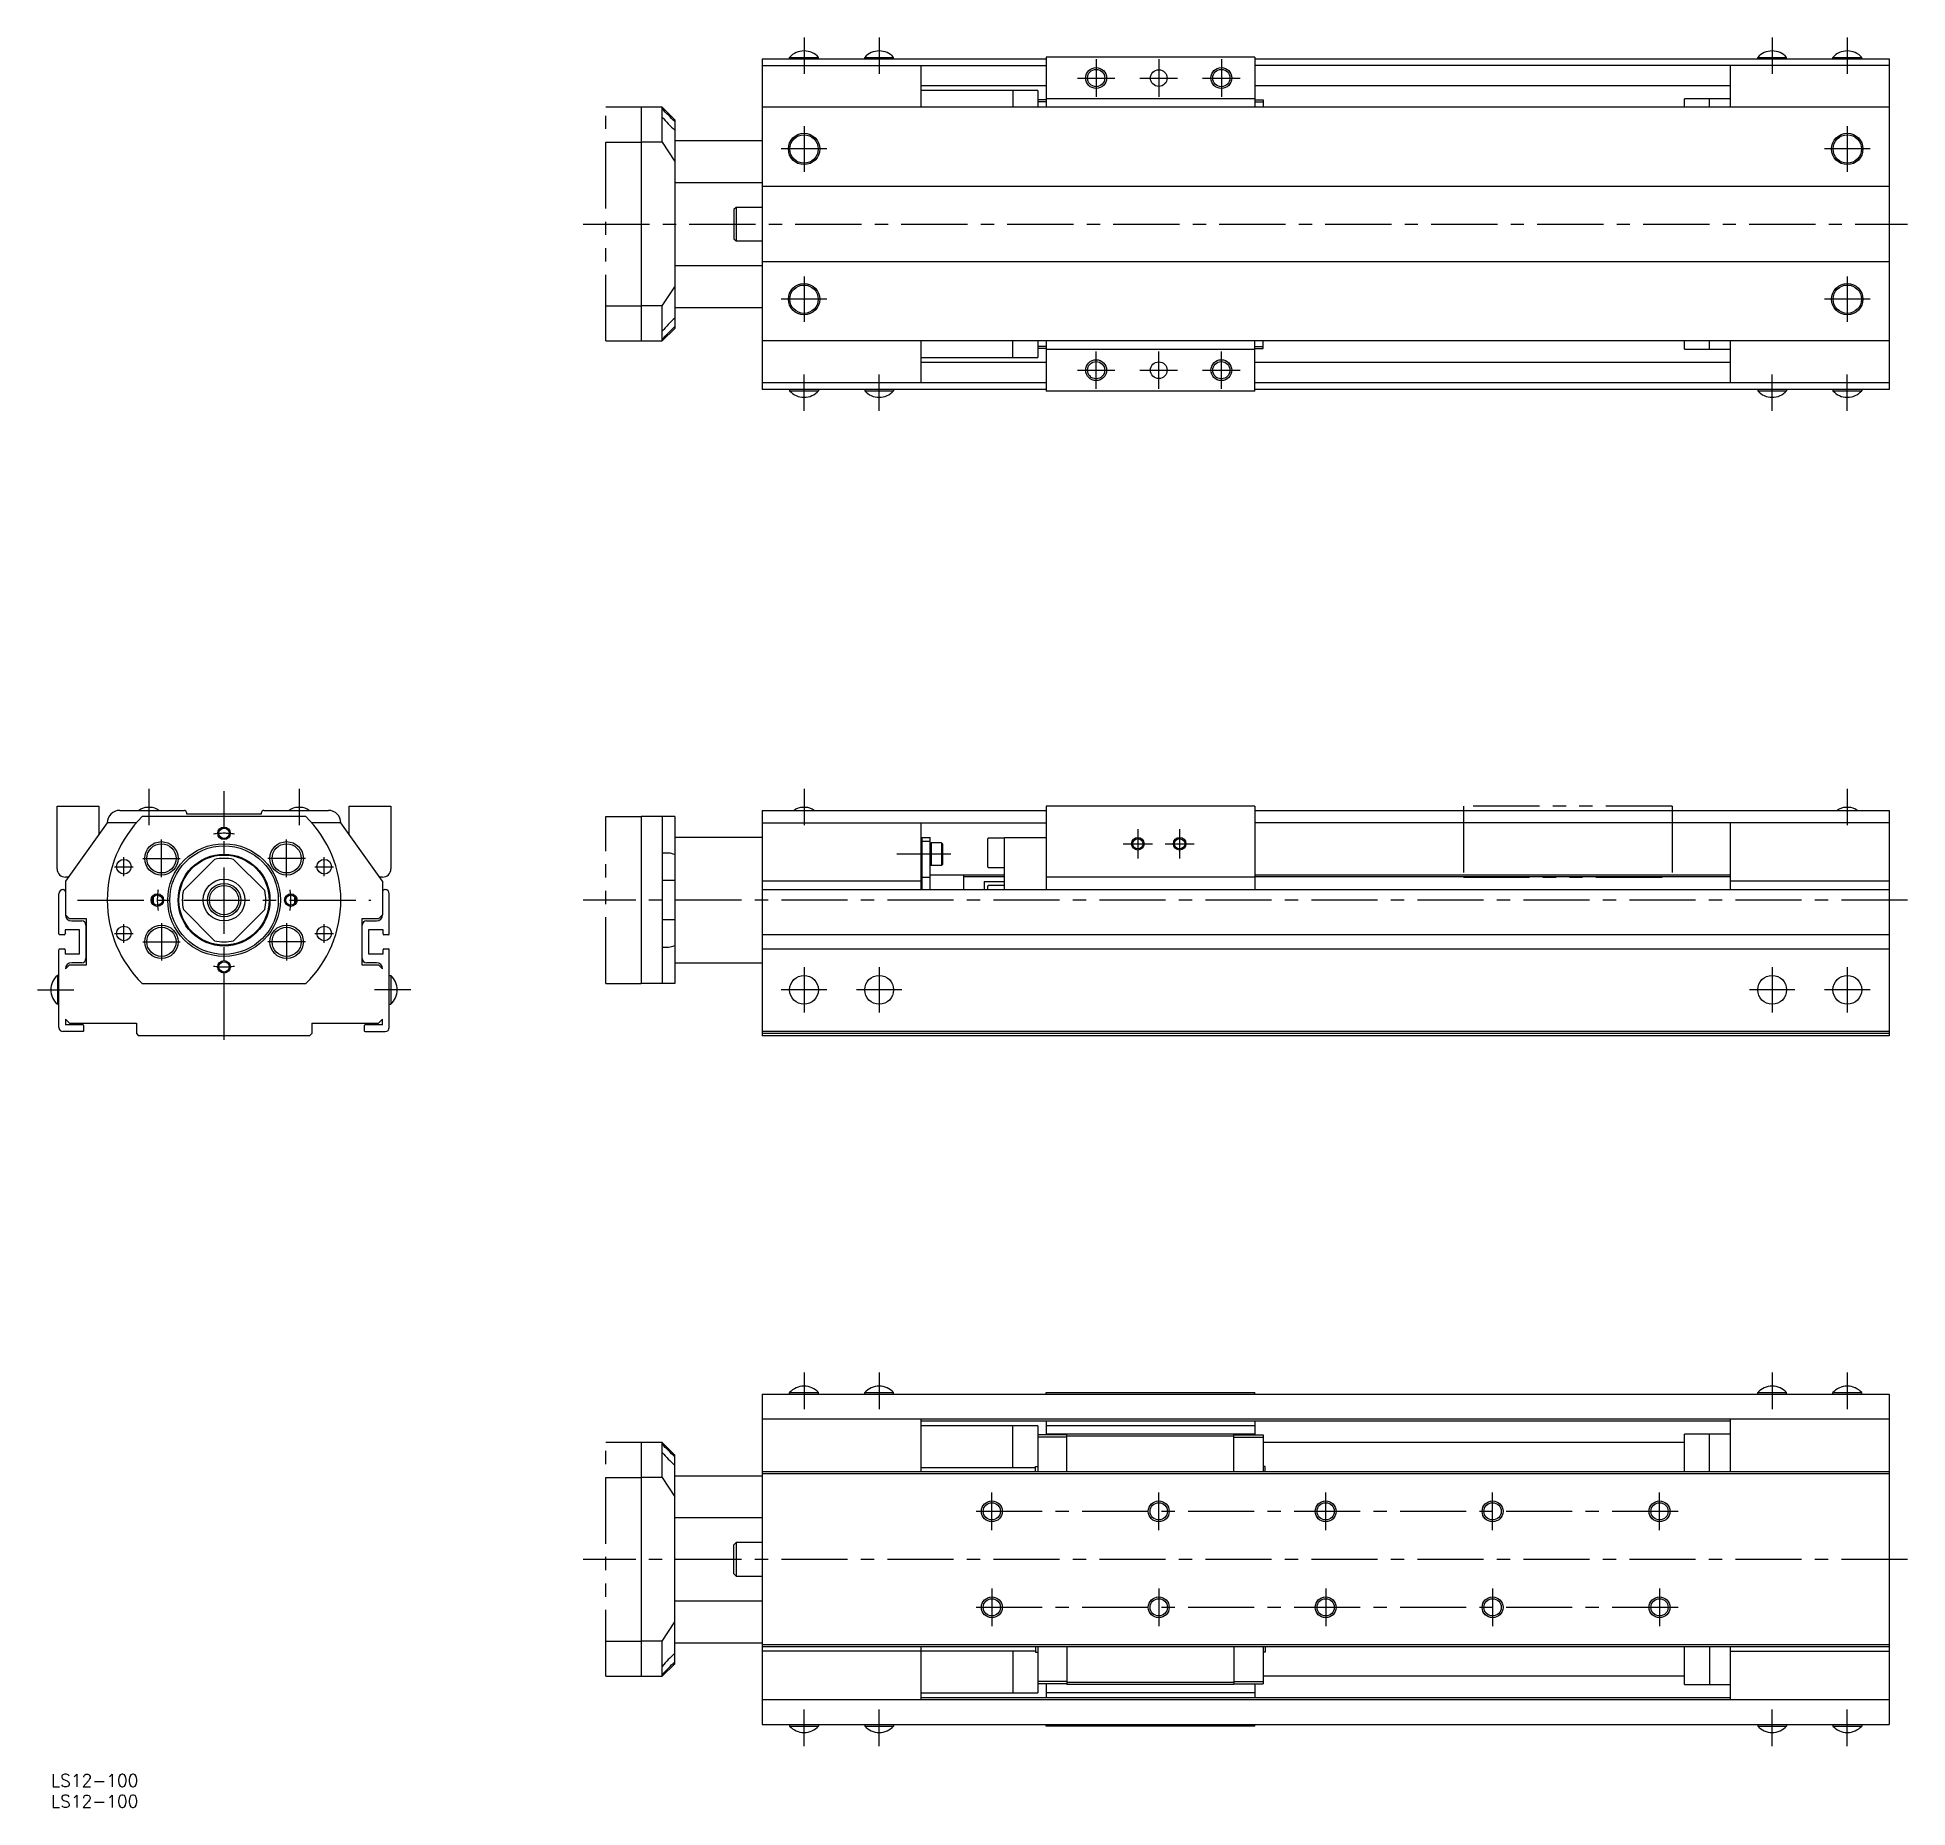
# Model space of a CAD drawing. Extents: x -3 to 445, y -8 to 416.
import ezdxf

# ---------------------------------------------------------------- set-up
doc = ezdxf.new("R2010")
doc.units = 0
doc.header["$LTSCALE"] = 0.5
doc.linetypes.add('CENTER', pattern=[50.8, 31.75, -6.35, 6.35, -6.35])
doc.linetypes.add('PHANTOM', pattern=[63.5, 31.75, -6.35, 6.35, -6.35, 6.35, -6.35])
for name, color, linetype in [('MSM_CENTER', 1, 'CENTER'), ('MSM_CONTINUOUS', 7, 'CONTINUOUS'), ('MSM_IMAGINARY', 6, 'PHANTOM'), ('MSM_NARROW', 5, 'CONTINUOUS'), ('MSM_PART_NUMBER', 7, 'CONTINUOUS')]:
    doc.layers.add(name, color=color, linetype=linetype)
doc.styles.get("Standard").update_dxf_attribs({"font": 'txt.shx', "height": 3, "bigfont": 'bigfont.shx'})

msp = doc.modelspace()

# ---------------------------------------------------------------- linework, layer by layer
at = {"layer": 'MSM_CENTER'}
for p, q in [((180.47, 416.14), (180.47, 407.43)), ((198.47, 416.14), (198.47, 407.43)), ((412.47, 416.14), (412.47, 407.43)), ((430.47, 416.14), (430.47, 407.43)), ((250.47, 410.91), (250.47, 401.91)), ((265.47, 410.91), (265.47, 401.91)), ((280.47, 410.91), (280.47, 401.91)), ((245.97, 406.41), (254.97, 406.41)), ((260.97, 406.41), (269.97, 406.41)), ((275.97, 406.41), (284.97, 406.41)), ((180.47, 394.86), (180.47, 383.96)), ((430.47, 394.86), (430.47, 383.96)), ((185.92, 389.41), (175.02, 389.41)), ((435.92, 389.41), (425.02, 389.41)), ((127.57, 371.41), (444.92, 371.41)), ((180.47, 358.86), (180.47, 347.96)), ((430.47, 358.86), (430.47, 347.96)), ((185.92, 353.41), (175.02, 353.41)), ((435.92, 353.41), (425.02, 353.41)), ((250.47, 331.91), (250.47, 340.91)), ((265.47, 331.91), (265.47, 340.91)), ((280.47, 331.91), (280.47, 340.91)), ((245.97, 336.41), (254.97, 336.41)), ((260.97, 336.41), (269.97, 336.41)), ((275.97, 336.41), (284.97, 336.41)), ((180.47, 326.68), (180.47, 335.39)), ((198.47, 326.68), (198.47, 335.39)), ((412.47, 326.68), (412.47, 335.39)), ((430.47, 326.68), (430.47, 335.39)), ((23.48, 236.07), (23.48, 227.36)), ((41.48, 175.94), (41.48, 235.57)), ((59.48, 236.07), (59.48, 227.36)), ((180.47, 236.07), (180.47, 227.36)), ((430.47, 236.07), (430.47, 227.36)), ((260.47, 226.44), (260.47, 219.44)), ((270.47, 226.44), (270.47, 219.44)), ((17.48, 215.19), (17.48, 219.69)), ((26.48, 214.94), (26.48, 223.94)), ((56.48, 214.94), (56.48, 223.94)), ((65.48, 215.19), (65.48, 219.69)), ((215.67, 220.44), (202.67, 220.44)), ((256.97, 222.94), (263.97, 222.94)), ((266.97, 222.94), (273.97, 222.94)), ((15.23, 217.44), (19.73, 217.44)), ((21.98, 219.44), (30.98, 219.44)), ((60.98, 219.44), (51.98, 219.44)), ((63.23, 217.44), (67.73, 217.44)), ((6.35, 209.44), (76.62, 209.44)), ((444.92, 209.44), (127.57, 209.44)), ((17.48, 199.19), (17.48, 203.69)), ((26.48, 203.94), (26.48, 194.94)), ((56.48, 203.94), (56.48, 194.94)), ((65.48, 199.19), (65.48, 203.69)), ((15.23, 201.44), (19.73, 201.44)), ((21.98, 199.44), (30.98, 199.44)), ((60.98, 199.44), (51.98, 199.44)), ((63.23, 201.44), (67.73, 201.44)), ((180.47, 193.39), (180.47, 182.49)), ((198.47, 193.39), (198.47, 182.49)), ((412.47, 193.39), (412.47, 182.49)), ((430.47, 193.39), (430.47, 182.49)), ((-3.25, 187.94), (5.47, 187.94)), ((86.22, 187.94), (77.5, 187.94)), ((185.92, 187.94), (175.02, 187.94)), ((203.92, 187.94), (193.02, 187.94)), ((417.92, 187.94), (407.02, 187.94)), ((435.92, 187.94), (425.02, 187.94)), ((180.47, 96.21), (180.47, 87.5)), ((198.47, 96.21), (198.47, 87.5)), ((412.47, 96.21), (412.47, 87.5)), ((430.47, 96.21), (430.47, 87.5)), ((225.47, 58.48), (225.47, 67.48)), ((265.47, 58.48), (265.47, 67.48)), ((305.47, 58.48), (305.47, 67.48)), ((345.47, 58.48), (345.47, 67.48)), ((385.47, 58.48), (385.47, 67.48)), ((389.97, 62.98), (220.97, 62.98)), ((444.92, 51.48), (127.57, 51.48)), ((444.92, 51.48), (430.13, 51.48)), ((225.47, 44.48), (225.47, 35.48)), ((265.47, 44.48), (265.47, 35.48)), ((305.47, 44.48), (305.47, 35.48)), ((345.47, 44.48), (345.47, 35.48)), ((385.47, 44.48), (385.47, 35.48)), ((389.97, 39.98), (220.97, 39.98)), ((180.47, 6.75), (180.47, 15.47)), ((198.47, 6.75), (198.47, 15.47)), ((412.47, 6.75), (412.47, 15.47)), ((430.47, 6.75), (430.47, 15.47))]:
    msp.add_line(p, q, dxfattribs=at)
for start, end in [(81.0384, 98.9616), (171.0384, 188.9616), (351.0384, 8.9616), (261.0384, 278.9616)]:
    msp.add_arc((41.48, 209.44), 16, start, end, dxfattribs=at)
at = {"layer": 'MSM_CONTINUOUS'}
for p, q in [((170.47, 411.01), (238.47, 411.01)), ((170.47, 411.01), (170.47, 331.81)), ((170.47, 409.41), (238.47, 409.41)), ((177.02, 411.35), (183.92, 411.35)), ((177.02, 411.01), (177.02, 411.35)), ((183.92, 411.01), (183.92, 411.35)), ((195.02, 411.35), (201.92, 411.35)), ((195.02, 411.01), (195.02, 411.35)), ((201.92, 411.01), (201.92, 411.35)), ((208.47, 409.41), (208.47, 399.41)), ((238.47, 411.41), (238.47, 399.41)), ((288.47, 411.41), (238.47, 411.41)), ((288.47, 411.41), (288.47, 399.41)), ((288.47, 411.01), (440.47, 411.01)), ((440.47, 409.41), (288.47, 409.41)), ((402.47, 399.41), (402.47, 409.41)), ((409.02, 411.35), (415.92, 411.35)), ((409.02, 411.01), (409.02, 411.35)), ((415.92, 411.01), (415.92, 411.35)), ((427.02, 411.35), (433.92, 411.35)), ((427.02, 411.01), (427.02, 411.35)), ((433.92, 411.01), (433.92, 411.35)), ((440.47, 411.01), (440.47, 331.81)), ((238.47, 404.51), (208.47, 404.51)), ((236.47, 403.41), (208.47, 403.41)), ((230.47, 403.41), (230.47, 399.41)), ((236.47, 403.41), (236.47, 399.41)), ((402.47, 404.51), (288.47, 404.51)), ((146.47, 399.41), (141.47, 399.41)), ((141.47, 399.41), (141.47, 343.41)), ((149.47, 396.41), (146.47, 399.41)), ((146.47, 391.01), (146.47, 399.41)), ((440.47, 399.41), (170.47, 399.41)), ((238.47, 401.21), (236.47, 401.21)), ((238.47, 400.72), (236.47, 400.72)), ((288.47, 401.41), (238.47, 401.41)), ((288.47, 401.21), (290.47, 401.21)), ((288.47, 400.72), (290.47, 400.72)), ((290.47, 401.21), (290.47, 399.41)), ((402.47, 401.41), (391.47, 401.41)), ((391.47, 399.41), (391.47, 401.41)), ((397.47, 399.41), (397.47, 401.41)), ((149.47, 396.41), (149.47, 346.41)), ((146.47, 391.01), (141.47, 391.01)), ((146.47, 391.01), (149.47, 386.41)), ((149.47, 391.41), (170.47, 391.41)), ((149.47, 381.41), (170.47, 381.41)), ((440.47, 380.41), (170.47, 380.41)), ((164.17, 375.41), (163.67, 374.91)), ((163.67, 374.91), (163.67, 367.91)), ((170.47, 375.41), (164.17, 375.41)), ((164.17, 375.41), (164.17, 367.41)), ((163.67, 367.91), (164.17, 367.41)), ((164.17, 367.41), (170.47, 367.41)), ((170.47, 361.41), (149.47, 361.41)), ((170.47, 362.41), (440.47, 362.41)), ((146.47, 351.82), (149.47, 356.41)), ((146.47, 351.82), (141.47, 351.82)), ((146.47, 343.41), (146.47, 351.82)), ((149.47, 351.41), (170.47, 351.41)), ((149.47, 346.41), (146.47, 343.41)), ((141.47, 343.41), (146.47, 343.41)), ((440.47, 343.41), (170.47, 343.41)), ((208.47, 343.41), (208.47, 333.41)), ((230.47, 339.41), (230.47, 343.41)), ((236.47, 343.41), (236.47, 339.41)), ((238.47, 342.11), (236.47, 342.11)), ((238.47, 341.61), (236.47, 341.61)), ((238.47, 343.41), (238.47, 331.41)), ((238.47, 341.41), (288.47, 341.41)), ((288.47, 331.41), (288.47, 343.41)), ((288.47, 342.11), (290.47, 342.11)), ((288.47, 341.61), (290.47, 341.61)), ((290.47, 341.61), (290.47, 343.41)), ((391.47, 341.41), (391.47, 343.41)), ((391.47, 341.41), (402.47, 341.41)), ((397.47, 341.41), (397.47, 343.41)), ((402.47, 333.41), (402.47, 343.41)), ((208.47, 339.41), (236.47, 339.41)), ((208.47, 338.31), (238.47, 338.31)), ((288.47, 338.31), (402.47, 338.31)), ((238.47, 333.41), (170.47, 333.41)), ((238.47, 331.81), (170.47, 331.81)), ((177.02, 331.81), (177.02, 331.47)), ((183.92, 331.81), (183.92, 331.47)), ((195.02, 331.81), (195.02, 331.47)), ((201.92, 331.81), (201.92, 331.47)), ((440.47, 333.41), (288.47, 333.41)), ((440.47, 331.81), (288.47, 331.81)), ((409.02, 331.81), (409.02, 331.47)), ((415.92, 331.81), (415.92, 331.47)), ((427.02, 331.81), (427.02, 331.47)), ((433.92, 331.81), (433.92, 331.47)), ((177.02, 331.47), (183.92, 331.47)), ((195.02, 331.47), (201.92, 331.47)), ((288.47, 331.41), (238.47, 331.41)), ((409.02, 331.47), (415.92, 331.47)), ((427.02, 331.47), (433.92, 331.47)), ((1.48, 216.94), (1.48, 231.94)), ((1.48, 231.94), (11.48, 231.94)), ((11.48, 231.94), (11.48, 225.14)), ((16.48, 230.94), (31.98, 230.94)), ((61.08, 229.44), (21.89, 229.44)), ((23.8, 231.64), (23.17, 231.64)), ((32.48, 230.44), (32.48, 230.14)), ((32.48, 230.14), (50.48, 230.14)), ((50.48, 230.14), (50.48, 230.44)), ((50.98, 230.94), (66.48, 230.94)), ((59.8, 231.64), (59.17, 231.64)), ((71.48, 225.14), (71.48, 231.94)), ((71.48, 231.94), (81.48, 231.94)), ((81.48, 231.94), (81.48, 216.94)), ((149.47, 229.44), (141.47, 229.44)), ((141.47, 229.44), (141.47, 189.44)), ((146.47, 229.44), (146.47, 189.44)), ((149.47, 229.44), (149.47, 189.44)), ((170.47, 230.94), (238.47, 230.94)), ((170.47, 230.94), (170.47, 176.94)), ((180.79, 231.64), (180.15, 231.64)), ((288.47, 231.94), (238.47, 231.94)), ((238.47, 231.94), (238.47, 211.94)), ((288.47, 231.94), (288.47, 211.94)), ((288.47, 230.94), (440.47, 230.94)), ((430.79, 231.64), (430.15, 231.64)), ((440.47, 230.94), (440.47, 176.94)), ((13.48, 227.94), (3.48, 213.94)), ((20.47, 227.94), (13.48, 227.94)), ((69.48, 227.94), (62.5, 227.94)), ((79.48, 213.94), (69.48, 227.94)), ((170.47, 224.44), (149.47, 224.44)), ((170.47, 227.94), (238.47, 227.94)), ((208.47, 227.94), (208.47, 211.94)), ((208.67, 224.44), (210.67, 224.44)), ((208.67, 224.44), (208.67, 211.94)), ((210.67, 211.94), (210.67, 224.44)), ((228.47, 224.26), (224.67, 224.26)), ((228.47, 211.94), (228.47, 224.44)), ((228.47, 224.44), (238.47, 224.44)), ((440.47, 227.94), (288.47, 227.94)), ((402.47, 211.94), (402.47, 227.94)), ((147.97, 220.69), (146.47, 220.69)), ((208.67, 221.94), (208.47, 221.94)), ((210.67, 223.44), (208.67, 223.44)), ((210.67, 222.89), (210.97, 223.19)), ((213.37, 223.19), (210.97, 223.19)), ((210.97, 223.19), (210.97, 217.69)), ((213.67, 222.89), (213.37, 223.19)), ((213.37, 223.19), (213.37, 217.69)), ((213.67, 222.89), (213.67, 217.99)), ((224.47, 224.06), (224.47, 217.46)), ((31.75, 211.73), (39.2, 219.18)), ((43.77, 219.18), (51.22, 211.73)), ((208.47, 218.94), (208.67, 218.94)), ((210.67, 217.99), (210.97, 217.69)), ((228.47, 215.44), (210.67, 215.44)), ((213.37, 217.69), (210.97, 217.69)), ((213.37, 217.69), (213.67, 217.99)), ((218.67, 215.44), (218.67, 211.94)), ((224.67, 217.26), (228.47, 217.26)), ((402.47, 215.44), (288.47, 215.44)), ((1.88, 201.34), (1.88, 210.94)), ((2.88, 211.94), (2.98, 211.94)), ((4.2, 214.94), (3.48, 214.94)), ((3.48, 213.94), (3.48, 205.94)), ((79.48, 214.94), (78.77, 214.94)), ((79.48, 213.94), (79.48, 205.94)), ((79.98, 211.94), (80.08, 211.94)), ((81.08, 201.34), (81.08, 210.94)), ((146.47, 214.19), (149.47, 214.19)), ((208.47, 213.94), (170.47, 213.94)), ((170.47, 211.94), (440.47, 211.94)), ((208.67, 214.94), (210.67, 214.94)), ((223.67, 213.91), (228.47, 213.91)), ((223.67, 213.91), (223.67, 211.94)), ((224.47, 212.74), (224.47, 211.94)), ((228.47, 212.94), (224.67, 212.94)), ((288.47, 214.94), (238.47, 214.94)), ((440.47, 213.94), (402.47, 213.94)), ((39.2, 199.71), (31.75, 207.16)), ((51.22, 207.16), (43.77, 199.71)), ((6.88, 202.34), (3.38, 202.34)), ((3.38, 202.34), (3.38, 201.34)), ((3.48, 205.94), (4.48, 204.94)), ((8.48, 204.94), (4.48, 204.94)), ((4.98, 204.44), (7.38, 204.44)), ((6.88, 196.54), (6.88, 202.34)), ((8.38, 203.44), (8.38, 195.44)), ((8.48, 193.94), (8.48, 204.94)), ((78.48, 204.94), (74.48, 204.94)), ((74.48, 204.94), (74.48, 193.94)), ((74.58, 195.44), (74.58, 203.44)), ((75.58, 204.44), (77.98, 204.44)), ((79.58, 202.34), (76.08, 202.34)), ((76.08, 202.34), (76.08, 196.54)), ((78.48, 204.94), (79.48, 205.94)), ((79.58, 201.34), (79.58, 202.34)), ((149.47, 204.69), (146.47, 204.69)), ((1.88, 178.94), (1.88, 197.54)), ((3.18, 201.14), (2.08, 201.14)), ((2.08, 197.74), (3.18, 197.74)), ((3.38, 197.54), (3.38, 196.54)), ((79.58, 196.54), (79.58, 197.54)), ((80.88, 201.14), (79.78, 201.14)), ((79.78, 197.74), (80.88, 197.74)), ((81.08, 178.94), (81.08, 197.54)), ((146.47, 198.19), (147.97, 198.19)), ((440.47, 201.14), (170.47, 201.14)), ((170.47, 197.74), (440.47, 197.74)), ((3.38, 196.54), (6.88, 196.54)), ((4.48, 193.94), (3.48, 192.94)), ((4.48, 193.94), (8.48, 193.94)), ((7.38, 194.44), (4.98, 194.44)), ((74.48, 193.94), (78.48, 193.94)), ((77.98, 194.44), (75.58, 194.44)), ((76.08, 196.54), (79.58, 196.54)), ((79.48, 192.94), (78.48, 193.94)), ((149.47, 194.44), (170.47, 194.44)), ((1.54, 191.39), (1.54, 184.49)), ((1.88, 191.39), (1.54, 191.39)), ((21.89, 189.44), (61.08, 189.44)), ((81.08, 191.39), (81.43, 191.39)), ((81.43, 191.39), (81.43, 184.49)), ((149.47, 189.44), (141.47, 189.44)), ((1.88, 184.49), (1.54, 184.49)), ((81.08, 184.49), (81.43, 184.49)), ((3.48, 180.94), (3.48, 179.54)), ((3.48, 180.94), (4.48, 179.94)), ((7.68, 179.54), (3.48, 179.54)), ((4.48, 179.94), (20.48, 179.94)), ((7.88, 178.14), (7.88, 179.34)), ((20.48, 179.94), (20.48, 177.44)), ((62.48, 179.94), (78.48, 179.94)), ((62.48, 179.94), (62.48, 177.44)), ((75.08, 179.34), (75.08, 178.14)), ((79.48, 179.54), (75.28, 179.54)), ((78.48, 179.94), (79.48, 180.94)), ((79.48, 179.54), (79.48, 180.94)), ((7.68, 177.94), (2.88, 177.94)), ((20.48, 177.44), (20.98, 176.94)), ((61.98, 176.94), (20.98, 176.94)), ((62.48, 177.44), (61.98, 176.94)), ((75.28, 177.94), (80.08, 177.94)), ((440.47, 177.94), (170.47, 177.94)), ((440.47, 177.44), (170.47, 177.44)), ((440.47, 176.94), (170.47, 176.94)), ((170.47, 91.08), (440.47, 91.08)), ((170.47, 91.08), (170.47, 11.88)), ((177.02, 91.43), (183.92, 91.43)), ((177.02, 91.08), (177.02, 91.43)), ((183.92, 91.08), (183.92, 91.43)), ((195.02, 91.43), (201.92, 91.43)), ((195.02, 91.08), (195.02, 91.43)), ((201.92, 91.08), (201.92, 91.43)), ((238.47, 91.48), (288.47, 91.48)), ((238.47, 91.08), (238.47, 91.48)), ((288.47, 91.08), (288.47, 91.48)), ((409.02, 91.43), (415.92, 91.43)), ((409.02, 91.08), (409.02, 91.43)), ((415.92, 91.08), (415.92, 91.43)), ((427.02, 91.43), (433.92, 91.43)), ((427.02, 91.08), (427.02, 91.43)), ((433.92, 91.08), (433.92, 91.43)), ((440.47, 91.08), (440.47, 11.88)), ((440.47, 85.08), (170.47, 85.08)), ((208.47, 85.08), (208.47, 72.48)), ((402.47, 84.58), (208.47, 84.58)), ((236.47, 83.48), (208.47, 83.48)), ((230.47, 73.48), (230.47, 83.48)), ((236.47, 83.48), (236.47, 72.48)), ((243.47, 81.28), (236.47, 81.28)), ((243.47, 80.79), (236.47, 80.79)), ((238.47, 84.58), (238.47, 81.28)), ((288.47, 83.48), (238.47, 83.48)), ((288.47, 81.48), (238.47, 81.48)), ((243.47, 72.48), (243.47, 81.48)), ((283.47, 80.99), (243.47, 80.99)), ((283.47, 72.48), (283.47, 81.48)), ((283.47, 81.28), (290.47, 81.28)), ((283.47, 80.79), (290.47, 80.79)), ((288.47, 84.58), (288.47, 81.28)), ((290.47, 81.28), (290.47, 72.48)), ((397.47, 81.48), (391.47, 81.48)), ((391.47, 72.48), (391.47, 81.48)), ((402.47, 81.48), (397.47, 81.48)), ((397.47, 72.48), (397.47, 81.48)), ((402.47, 72.48), (402.47, 85.08)), ((146.47, 79.48), (141.47, 79.48)), ((141.47, 79.48), (141.47, 23.48)), ((146.47, 71.08), (146.47, 79.48)), ((149.47, 76.48), (146.47, 79.48)), ((149.47, 26.48), (149.47, 76.48)), ((391.47, 79.48), (290.47, 79.48)), ((440.47, 72.48), (170.47, 72.48)), ((440.47, 71.98), (170.47, 71.98)), ((208.47, 73.48), (235.97, 73.48)), ((235.97, 72.48), (235.97, 73.71)), ((235.97, 73.71), (236.47, 73.71)), ((290.97, 73.71), (290.47, 73.71)), ((290.97, 72.48), (290.97, 73.71)), ((146.47, 71.08), (141.47, 71.08)), ((146.47, 71.08), (149.47, 66.48)), ((149.47, 71.48), (170.47, 71.48)), ((149.47, 61.48), (170.47, 61.48)), ((164.17, 55.48), (163.67, 54.98)), ((163.67, 47.98), (163.67, 54.98)), ((170.47, 55.48), (164.17, 55.48)), ((164.17, 55.48), (164.17, 47.48)), ((163.67, 47.98), (164.17, 47.48)), ((164.17, 47.48), (170.47, 47.48)), ((170.47, 41.48), (149.47, 41.48)), ((146.47, 31.89), (149.47, 36.48)), ((146.47, 31.89), (141.47, 31.89)), ((146.47, 23.48), (146.47, 31.89)), ((149.47, 31.48), (170.47, 31.48)), ((440.47, 30.98), (170.47, 30.98)), ((440.47, 30.48), (170.47, 30.48)), ((235.97, 29.48), (170.47, 29.48)), ((208.47, 30.48), (208.47, 29.48)), ((208.47, 29.48), (208.47, 17.88)), ((230.47, 29.48), (230.47, 19.48)), ((235.97, 30.48), (235.97, 29.25)), ((235.97, 29.25), (236.47, 29.25)), ((236.47, 30.48), (236.47, 19.48)), ((243.47, 30.48), (243.47, 21.48)), ((283.47, 30.48), (283.47, 21.48)), ((290.47, 30.48), (290.47, 21.68)), ((290.97, 29.25), (290.47, 29.25)), ((290.97, 30.48), (290.97, 29.25)), ((391.47, 21.48), (391.47, 30.48)), ((397.47, 30.48), (397.47, 21.48)), ((402.47, 17.88), (402.47, 30.48)), ((402.47, 29.48), (440.47, 29.48)), ((141.47, 23.48), (146.47, 23.48)), ((149.47, 26.48), (146.47, 23.48)), ((391.47, 23.48), (290.47, 23.48)), ((208.47, 19.48), (236.47, 19.48)), ((208.47, 18.38), (402.47, 18.38)), ((243.47, 22.18), (236.47, 22.18)), ((243.47, 21.68), (236.47, 21.68)), ((238.47, 21.68), (238.47, 18.38)), ((288.47, 19.48), (238.47, 19.48)), ((283.47, 21.98), (243.47, 21.98)), ((283.47, 21.48), (243.47, 21.48)), ((283.47, 22.18), (290.47, 22.18)), ((283.47, 21.68), (290.47, 21.68)), ((288.47, 21.68), (288.47, 18.38)), ((391.47, 21.48), (402.47, 21.48)), ((170.47, 17.88), (440.47, 17.88)), ((170.47, 11.88), (440.47, 11.88)), ((177.02, 11.88), (177.02, 11.54)), ((177.02, 11.54), (183.92, 11.54)), ((183.92, 11.88), (183.92, 11.54)), ((195.02, 11.88), (195.02, 11.54)), ((195.02, 11.54), (201.92, 11.54)), ((201.92, 11.88), (201.92, 11.54)), ((238.47, 11.48), (238.47, 11.88)), ((288.47, 11.48), (238.47, 11.48)), ((288.47, 11.48), (288.47, 11.88)), ((409.02, 11.88), (409.02, 11.54)), ((409.02, 11.54), (415.92, 11.54)), ((415.92, 11.88), (415.92, 11.54)), ((427.02, 11.88), (427.02, 11.54)), ((427.02, 11.54), (433.92, 11.54)), ((433.92, 11.88), (433.92, 11.54))]:
    msp.add_line(p, q, dxfattribs=at)
for centre, radius in [((250.47, 406.41), 2.07), ((265.47, 406.41), 2), ((280.47, 406.41), 2.07), ((180.47, 389.41), 3.75), ((180.47, 389.41), 3.4), ((430.47, 389.41), 3.75), ((430.47, 389.41), 3.4), ((180.47, 353.41), 3.75), ((180.47, 353.41), 3.4), ((430.47, 353.41), 3.75), ((430.47, 353.41), 3.4), ((250.47, 336.41), 2.07), ((265.47, 336.41), 2), ((280.47, 336.41), 2.07), ((41.48, 225.44), 1.23), ((260.47, 222.94), 1.23), ((270.47, 222.94), 1.23), ((26.48, 219.44), 4), ((26.48, 219.44), 3.5), ((41.48, 209.44), 13.5), ((41.48, 209.44), 13), ((41.48, 209.44), 11), ((41.48, 209.44), 10.8), ((56.48, 219.44), 4), ((56.48, 219.44), 3.5), ((17.48, 217.44), 1.75), ((65.48, 217.44), 1.75), ((25.48, 209.44), 1.23), ((41.48, 209.44), 5), ((41.48, 209.44), 4), ((41.48, 209.44), 3.5), ((57.48, 209.44), 1.23), ((17.48, 201.44), 1.75), ((26.48, 199.44), 4), ((26.48, 199.44), 3.5), ((56.48, 199.44), 4), ((56.48, 199.44), 3.5), ((65.48, 201.44), 1.75), ((41.48, 193.44), 1.23), ((180.47, 187.94), 3.45), ((198.47, 187.94), 3.45), ((412.47, 187.94), 3.45), ((430.47, 187.94), 3.45), ((225.47, 62.98), 2.07), ((265.47, 62.98), 2.07), ((305.47, 62.98), 2.07), ((345.47, 62.98), 2.07), ((385.47, 62.98), 2.07), ((225.47, 39.98), 2.07), ((265.47, 39.98), 2.07), ((305.47, 39.98), 2.07), ((345.47, 39.98), 2.07), ((385.47, 39.98), 2.07)]:
    msp.add_circle(centre, radius, dxfattribs=at)
for centre, radius, start, end in [((180.47, 408.31), 4.6, 41.4096, 138.5904), ((198.47, 408.31), 4.6, 41.4096, 138.5904), ((412.47, 408.31), 4.6, 41.4096, 138.5904), ((430.47, 408.31), 4.6, 41.4096, 138.5904), ((-1482.45, -1206.45), 2287.11, 44.47715, 44.58432), ((179.01, 425.18), 43.01, 220.8473, 226.6301), ((179.01, 317.64), 43.01, 133.3699, 139.1527), ((-1482.45, 1949.27), 2287.11, 315.41568, 315.52285), ((180.47, 334.51), 4.6, 221.4096, 318.5904), ((198.47, 334.51), 4.6, 221.4096, 318.5904), ((412.47, 334.51), 4.6, 221.4096, 318.5904), ((430.47, 334.51), 4.6, 221.4096, 318.5904), ((16.48, 227.94), 3, 90, 180), ((41.48, 209.44), 28, 134.4153, 225.5847), ((23.17, 228.19), 3.45, 90, 127.1458), ((23.8, 228.19), 3.45, 52.8542, 90), ((31.98, 230.44), 0.5, 0, 90), ((50.98, 230.44), 0.5, 90, 180), ((59.17, 228.19), 3.45, 90, 127.1458), ((59.8, 228.19), 3.45, 52.8542, 90), ((41.48, 209.44), 28, 314.4153, 45.5847), ((66.48, 227.94), 3, 360, 90), ((180.15, 228.19), 3.45, 90, 127.1458), ((180.79, 228.19), 3.45, 52.8542, 90), ((430.15, 228.19), 3.45, 90, 127.1458), ((430.79, 228.19), 3.45, 52.8542, 90), ((224.67, 224.06), 0.2, 89.9987, 180.0002), ((147.85, 216.94), 3.76, 64.5067, 88.3141), ((208.37, 222.14), 0.3, 0.0006, 70.5291), ((3.48, 216.94), 2, 180, 270), ((41.48, 209.44), 10, 76.7883, 103.2117), ((79.48, 216.94), 2, 270, 0), ((224.67, 217.46), 0.2, 179.998, 270.0031), ((2.88, 210.94), 1, 90, 180), ((2.98, 211.44), 0.5, 0, 90), ((41.48, 209.44), 10, 166.7883, 193.2117), ((41.48, 209.44), 10, 346.7883, 13.2117), ((79.98, 211.44), 0.5, 90, 180), ((80.08, 210.94), 1, 0, 90), ((224.67, 212.74), 0.2, 89.9969, 180.002), ((30.13, 209.44), 5.64, 171.5971, 188.4029), ((52.84, 209.44), 5.64, 351.5971, 8.4029), ((4.98, 205.94), 1.5, 180, 270), ((7.38, 203.44), 1, 0, 90), ((75.58, 203.44), 1, 90, 180), ((77.98, 205.94), 1.5, 270, 0), ((2.08, 201.34), 0.2, 180, 270), ((2.08, 197.54), 0.2, 90, 180), ((3.18, 201.34), 0.2, 270, 0), ((3.18, 197.54), 0.2, 0, 90), ((41.48, 209.44), 10, 256.7883, 283.2117), ((79.78, 201.34), 0.2, 180, 270), ((79.78, 197.54), 0.2, 90, 180), ((80.88, 201.34), 0.2, 270, 0), ((80.88, 197.54), 0.2, 0, 90), ((147.85, 201.95), 3.76, 271.6859, 295.4933), ((4.98, 192.94), 1.5, 90, 180), ((7.38, 195.44), 1, 270, 0), ((75.58, 195.44), 1, 180, 270), ((77.98, 192.94), 1.5, 0, 90), ((4.58, 187.94), 4.6, 131.4096, 228.5904), ((78.38, 187.94), 4.6, 311.4096, 48.5904), ((7.68, 179.34), 0.2, 0, 90), ((75.28, 179.34), 0.2, 90, 180), ((2.88, 178.94), 1, 180, 270), ((7.68, 178.14), 0.2, 270, 0), ((75.28, 178.14), 0.2, 180, 270), ((80.08, 178.94), 1, 270, 0), ((180.47, 88.38), 4.6, 41.4096, 138.5904), ((198.47, 88.38), 4.6, 41.4096, 138.5904), ((412.47, 88.38), 4.6, 41.4096, 138.5904), ((430.47, 88.38), 4.6, 41.4096, 138.5904), ((-1482.45, -1526.38), 2287.11, 44.47715, 44.58432), ((179.01, 105.25), 43.01, 220.8473, 226.6301), ((179.01, -2.29), 43.01, 133.3699, 139.1527), ((-1482.45, 1629.34), 2287.11, 315.41568, 315.52285), ((180.47, 14.58), 4.6, 221.4096, 318.5904), ((198.47, 14.58), 4.6, 221.4096, 318.5904), ((412.47, 14.58), 4.6, 221.4096, 318.5904), ((430.47, 14.58), 4.6, 221.4096, 318.5904)]:
    msp.add_arc(centre, radius, start, end, dxfattribs=at)
at = {"layer": 'MSM_IMAGINARY'}
for p, q in [((141.47, 399.41), (132.97, 399.41)), ((132.97, 343.41), (132.97, 399.41)), ((132.97, 391.01), (141.47, 391.01)), ((132.97, 351.82), (141.47, 351.82)), ((132.97, 343.41), (141.47, 343.41)), ((132.97, 189.44), (132.97, 229.44)), ((132.97, 229.44), (141.47, 229.44)), ((338.47, 231.94), (338.47, 214.94)), ((388.47, 231.94), (338.47, 231.94)), ((388.47, 231.94), (388.47, 214.94)), ((338.47, 214.94), (388.47, 214.94)), ((132.97, 189.44), (141.47, 189.44)), ((141.47, 79.48), (132.97, 79.48)), ((132.97, 23.48), (132.97, 79.48)), ((132.97, 71.08), (141.47, 71.08)), ((132.97, 31.89), (141.47, 31.89)), ((132.97, 23.48), (141.47, 23.48))]:
    msp.add_line(p, q, dxfattribs=at)
at = {"layer": 'MSM_NARROW'}
for p, q in [((208.47, 221.67), (208.67, 221.67)), ((208.47, 219.21), (208.67, 219.21)), ((228.47, 215.03), (218.67, 215.03)), ((402.47, 215.03), (288.47, 215.03))]:
    msp.add_line(p, q, dxfattribs=at)
for centre, radius in [((250.47, 406.41), 2.5), ((280.47, 406.41), 2.5), ((250.47, 336.41), 2.5), ((280.47, 336.41), 2.5), ((41.48, 225.44), 1.5), ((260.47, 222.94), 1.5), ((270.47, 222.94), 1.5), ((25.48, 209.44), 1.5), ((57.48, 209.44), 1.5), ((41.48, 193.44), 1.5), ((225.47, 62.98), 2.5), ((265.47, 62.98), 2.5), ((305.47, 62.98), 2.5), ((345.47, 62.98), 2.5), ((385.47, 62.98), 2.5), ((225.47, 39.98), 2.5), ((265.47, 39.98), 2.5), ((305.47, 39.98), 2.5), ((345.47, 39.98), 2.5), ((385.47, 39.98), 2.5)]:
    msp.add_circle(centre, radius, dxfattribs=at)

# ---------------------------------------------------------------- texts
at = {"layer": 'MSM_PART_NUMBER'}
for p in [(0, -3), (0, -8)]:
    msp.add_text('LS12-100', height=3, dxfattribs=at).set_placement(p)

doc.saveas('drawing.dxf')
